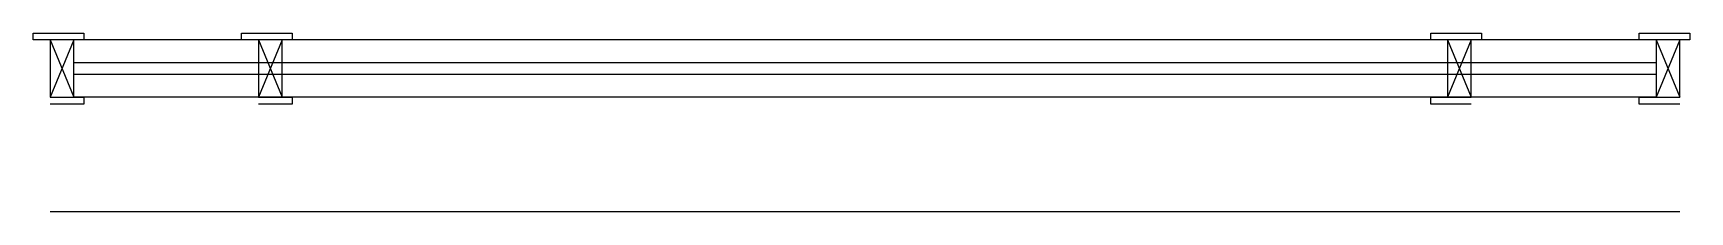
# Model space of a CAD drawing. Header units: millimetres. Extents: x 105 to 1807, y -268 to 915.
# Drawn here: x 104.624 to 108.698, y 84.899 to 85.338 of the extents above; entities that cross this region are included whole.
import ezdxf

# ---------------------------------------------------------------- set-up
doc = ezdxf.new("R2010")
doc.units = ezdxf.units.MM
doc.layers.add('CARPINTERIA', color=3, linetype='Continuous')
doc.layers.add('ELECTRICIDAD', color=1, linetype='Continuous')

# ---------------------------------------------------------------- blocks, each defined once
blk = doc.blocks.new('4')
at = {"layer": 'CARPINTERIA'}
for p, q in [((799.3309, 358.5917), (801.8159, 358.5917)), ((799.3723, 358.3917), (799.3309, 358.3917)), ((799.3309, 358.3917), (799.3309, 358.2917)), ((799.3723, 358.2917), (799.3309, 358.3917)), ((799.3309, 358.2917), (799.3723, 358.3917)), ((799.3723, 358.2917), (799.3723, 358.3917)), ((799.3723, 358.3917), (801.7745, 358.3917)), ((801.8159, 358.3917), (801.7745, 358.3917)), ((801.7745, 358.3917), (801.7745, 358.2917)), ((801.8159, 358.2917), (801.7745, 358.3917)), ((801.7745, 358.2917), (801.8159, 358.3917)), ((801.8159, 358.2917), (801.8159, 358.3917)), ((799.3723, 358.2917), (799.3723, 358.368)), ((799.3723, 358.3517), (801.7745, 358.3517)), ((801.8159, 358.2917), (801.8159, 358.368)), ((799.3723, 358.3317), (801.7745, 358.3317)), ((799.3723, 358.2917), (801.7745, 358.2917))]:
    blk.add_line(p, q, dxfattribs=at)
for points in [[(799.3309, 358.4035), (799.4018, 358.4035), (799.4018, 358.3917), (799.3309, 358.3917)], [(801.8159, 358.3917), (801.7568, 358.3917), (801.7568, 358.4035), (801.8159, 358.4035)]]:
    blk.add_lwpolyline(points, dxfattribs=at)
for points in [[(799.3132, 358.2798), (799.3132, 358.2917), (799.4018, 358.2917), (799.4018, 358.2798)], [(801.7568, 358.2798), (801.7568, 358.2917), (801.8455, 358.2917), (801.8455, 358.2798)]]:
    blk.add_lwpolyline(points, close=True, dxfattribs=at)

msp = doc.modelspace()

# ---------------------------------------------------------------- block references
at = {"layer": 'ELECTRICIDAD', "xscale": 1.40625, "yscale": 1.40625, "zscale": 1.40625, "rotation": 180}
for p in [(1232.2195, 589.1689), (1232.7319, 589.1689)]:
    msp.add_blockref('4', p, dxfattribs=at)

doc.saveas('drawing.dxf')
